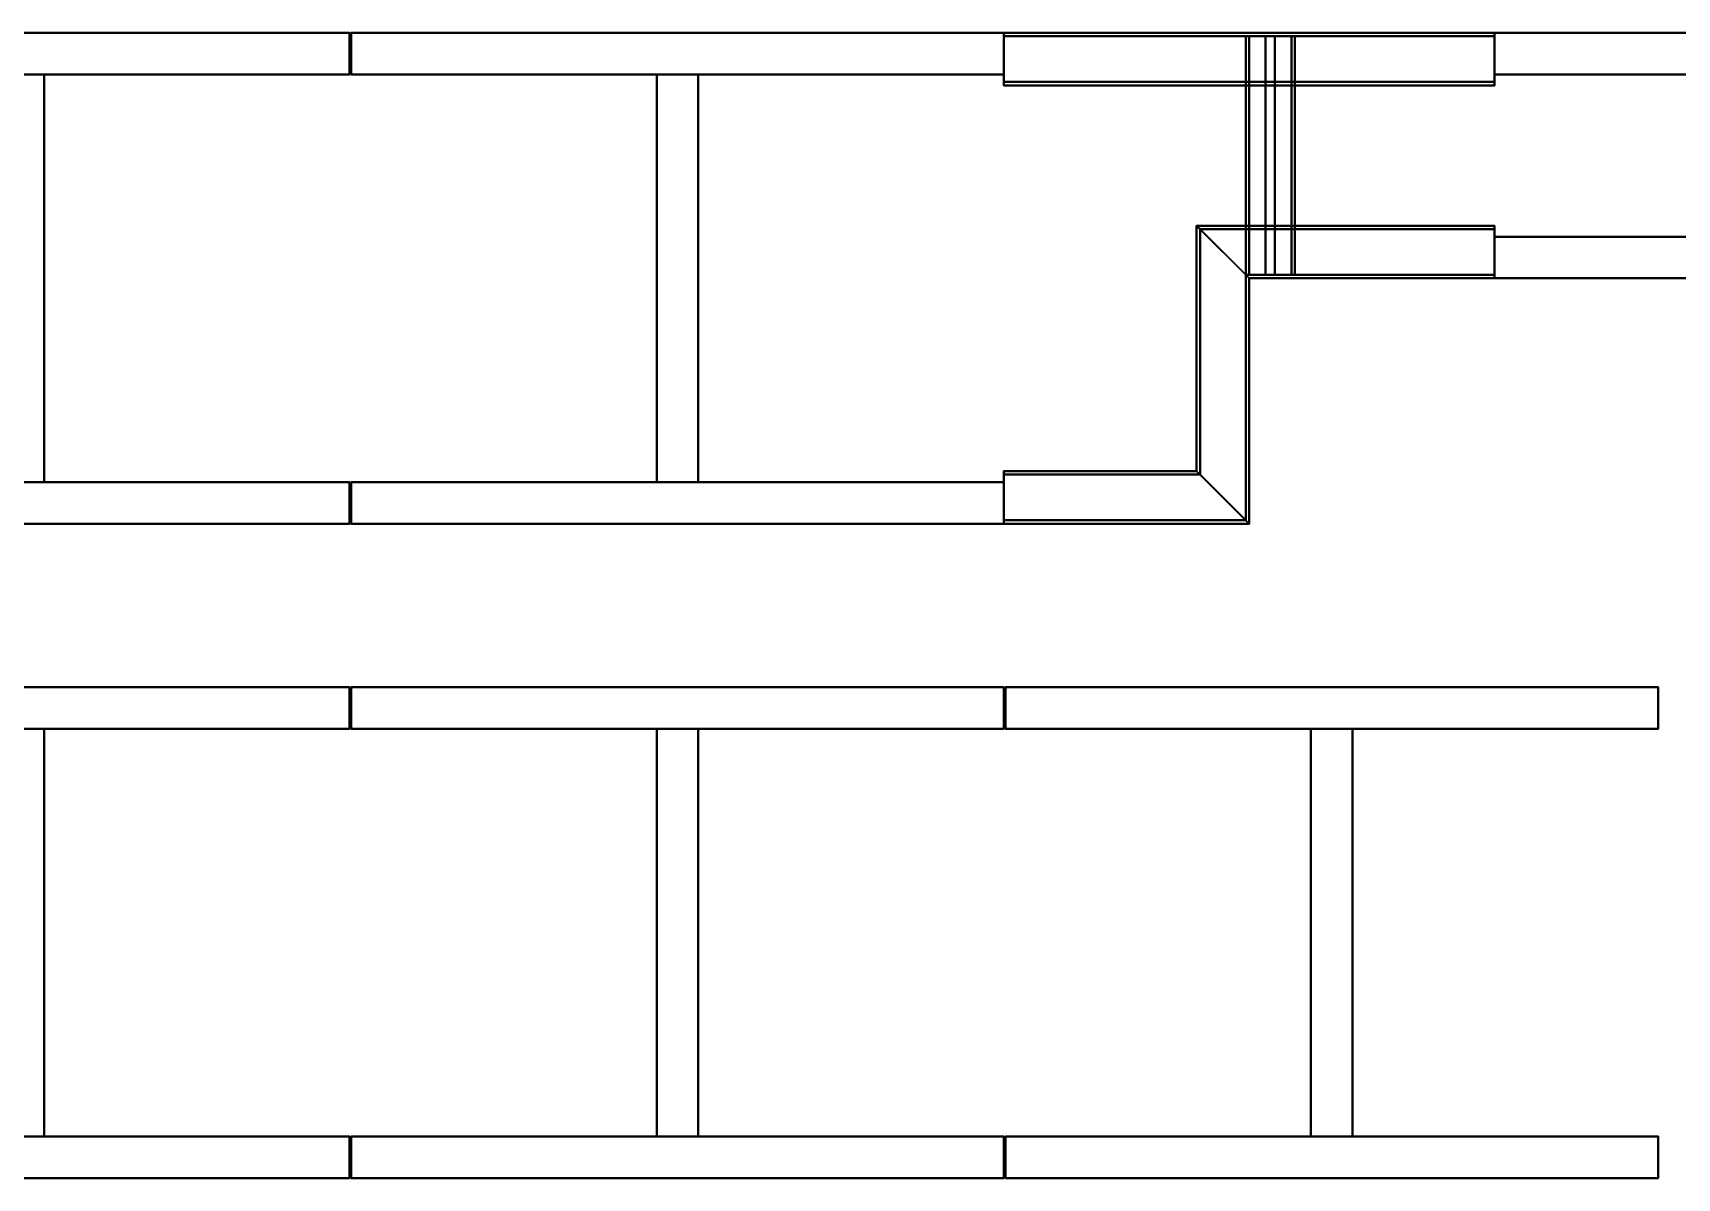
# Model space of a CAD drawing. Header units: millimetres. Extents: x 243124 to 273071, y 145208 to 177017.
# Drawn here: x 270553 to 271559, y 150170 to 150870 of the extents above; entities that cross this region are included whole.
import ezdxf

# ---------------------------------------------------------------- set-up
doc = ezdxf.new("R2010")
doc.units = ezdxf.units.MM
for name, color, linetype in [('I-INST-RED-BMS-HDT @ 1', 1, 'Continuous'), ('INST-ORANGE-SIS-HDT', 30, 'Continuous'), ('INST-ORANGE-SIS-HDT @ 1', 30, 'Continuous')]:
    doc.layers.add(name, color=color, linetype=linetype)

# ---------------------------------------------------------------- blocks, each defined once
blk = doc.blocks.new('HY-ST115 TRANSICION 300-150 - RSPE-300')
at = {"lineweight": 35}
mesh = blk.add_polyface(dxfattribs=at)
corners = [(30, 0), (0, 0), (0, 0, 115), (32.1, 0, 115), (32.1, 0, 100.2), (30, 0, 100.2), (30, 0, 112.9), (2.1, 0, 112.9), (2.1, 0, 2.1), (30, 0, 2.1)]
mesh.append_faces([[corners[k] for k in face] for face in [(6, 3, 4, 5)]], dxfattribs={"vtx0": -1})
mesh.append_faces([[corners[k] for k in face] for face in [(8, 1, 2, 7)]], dxfattribs={"vtx0": -1, "vtx2": -1})
mesh.append_faces([[corners[k] for k in face] for face in [(0, 1, 8, 9)]], dxfattribs={"vtx1": -1})
mesh.append_faces([[corners[k] for k in face] for face in [(6, 7, 2, 3)]], dxfattribs={"vtx1": -1, "vtx3": -1})
mesh = blk.add_polyface(dxfattribs=at)
corners = [(32.1, -300, 115), (32.1, 0, 115), (0, 0, 115), (0, -300, 115)]
mesh.append_faces([[corners[k] for k in face] for face in [(0, 1, 2, 3)]])
mesh = blk.add_polyface(dxfattribs=at)
corners = [(0, -300, 115), (0, 0, 115), (0, 0), (0, -300)]
mesh.append_faces([[corners[k] for k in face] for face in [(0, 1, 2, 3)]])
mesh = blk.add_polyface(dxfattribs=at)
corners = [(0, -300), (0, 0), (30, 0), (30, -300)]
mesh.append_faces([[corners[k] for k in face] for face in [(0, 1, 2, 3)]])
mesh = blk.add_polyface(dxfattribs=at)
corners = [(30, -300, 2.1), (30, 0, 2.1), (2.1, 0, 2.1), (2.1, -300, 2.1)]
mesh.append_faces([[corners[k] for k in face] for face in [(0, 1, 2, 3)]])
mesh = blk.add_polyface(dxfattribs=at)
corners = [(2.1, -300, 2.1), (2.1, 0, 2.1), (2.1, 0, 112.9), (2.1, -300, 112.9)]
mesh.append_faces([[corners[k] for k in face] for face in [(0, 1, 2, 3)]])
mesh = blk.add_polyface(dxfattribs=at)
corners = [(2.1, -300, 112.9), (2.1, 0, 112.9), (30, 0, 112.9), (30, -300, 112.9)]
mesh.append_faces([[corners[k] for k in face] for face in [(0, 1, 2, 3)]])
mesh = blk.add_polyface(dxfattribs=at)
corners = [(30, -300), (30, 0), (30, 0, 2.1), (30, -300, 2.1)]
mesh.append_faces([[corners[k] for k in face] for face in [(0, 1, 2, 3)]])
mesh = blk.add_polyface(dxfattribs=at)
corners = [(30, -300, 112.9), (30, 0, 112.9), (30, 0, 100.2), (30, -300, 100.2)]
mesh.append_faces([[corners[k] for k in face] for face in [(0, 1, 2, 3)]])
mesh = blk.add_polyface(dxfattribs=at)
corners = [(30, -300, 100.2), (30, 0, 100.2), (32.1, 0, 100.2), (32.1, -300, 100.2)]
mesh.append_faces([[corners[k] for k in face] for face in [(0, 1, 2, 3)]])
mesh = blk.add_polyface(dxfattribs=at)
corners = [(32.1, -300, 100.2), (32.1, 0, 100.2), (32.1, 0, 115), (32.1, -300, 115)]
mesh.append_faces([[corners[k] for k in face] for face in [(0, 1, 2, 3)]])
mesh = blk.add_polyface(dxfattribs=at)
corners = [(267.9, -300, 115), (300, -300, 115), (300, -150, 115), (150, -150, 115), (150, 0, 115), (117.9, 0, 115), (117.9, -182.1, 115), (267.9, -182.1, 115)]
mesh.append_faces([[corners[k] for k in face] for face in [(3, 6, 7, 2)]], dxfattribs={"vtx0": -1, "vtx2": -1})
mesh.append_faces([[corners[k] for k in face] for face in [(7, 0, 1, 2), (3, 4, 5, 6)]], dxfattribs={"vtx3": -1})
mesh = blk.add_polyface(dxfattribs=at)
corners = [(270, -300, 100.2), (267.9, -300, 100.2), (267.9, -182.1, 100.2), (117.9, -182.1, 100.2), (117.9, 0, 100.2), (120, 0, 100.2), (120, -180, 100.2), (270, -180, 100.2)]
mesh.append_faces([[corners[k] for k in face] for face in [(2, 3, 6, 7)]], dxfattribs={"vtx1": -1, "vtx3": -1})
mesh.append_faces([[corners[k] for k in face] for face in [(0, 1, 2, 7), (4, 5, 6, 3)]], dxfattribs={"vtx2": -1})
mesh = blk.add_polyface(dxfattribs=at)
corners = [(150, 0, 115), (150, 0), (120, 0), (120, 0, 2.1), (147.9, 0, 2.1), (147.9, 0, 112.9), (120, 0, 112.9), (120, 0, 100.2), (117.9, 0, 100.2), (117.9, 0, 115)]
mesh.append_faces([[corners[k] for k in face] for face in [(8, 9, 6, 7)]], dxfattribs={"vtx1": -1})
mesh.append_faces([[corners[k] for k in face] for face in [(0, 1, 4, 5), (5, 6, 9, 0)]], dxfattribs={"vtx1": -1, "vtx3": -1})
mesh.append_faces([[corners[k] for k in face] for face in [(2, 3, 4, 1)]], dxfattribs={"vtx2": -1})
mesh = blk.add_polyface(dxfattribs=at)
corners = [(117.9, -182.1, 115), (117.9, 0, 115), (117.9, 0, 100.2), (117.9, -182.1, 100.2)]
mesh.append_faces([[corners[k] for k in face] for face in [(0, 1, 2, 3)]])
mesh = blk.add_polyface(dxfattribs=at)
corners = [(297.9, -300, 112.9), (270, -300, 112.9), (270, -180, 112.9), (120, -180, 112.9), (120, 0, 112.9), (147.9, 0, 112.9), (147.9, -152.1, 112.9), (297.9, -152.1, 112.9)]
mesh.append_faces([[corners[k] for k in face] for face in [(2, 3, 6, 7)]], dxfattribs={"vtx1": -1, "vtx3": -1})
mesh.append_faces([[corners[k] for k in face] for face in [(0, 1, 2, 7), (4, 5, 6, 3)]], dxfattribs={"vtx2": -1})
mesh = blk.add_polyface(dxfattribs=at)
corners = [(270, -300, 2.1), (297.9, -300, 2.1), (297.9, -152.1, 2.1), (147.9, -152.1, 2.1), (147.9, 0, 2.1), (120, 0, 2.1), (120, -180, 2.1), (270, -180, 2.1)]
mesh.append_faces([[corners[k] for k in face] for face in [(3, 6, 7, 2)]], dxfattribs={"vtx0": -1, "vtx2": -1})
mesh.append_faces([[corners[k] for k in face] for face in [(7, 0, 1, 2), (3, 4, 5, 6)]], dxfattribs={"vtx3": -1})
mesh = blk.add_polyface(dxfattribs=at)
corners = [(300, -300), (270, -300), (270, -180), (120, -180), (120, 0), (150, 0), (150, -150), (300, -150)]
mesh.append_faces([[corners[k] for k in face] for face in [(2, 3, 6, 7)]], dxfattribs={"vtx1": -1, "vtx3": -1})
mesh.append_faces([[corners[k] for k in face] for face in [(0, 1, 2, 7), (4, 5, 6, 3)]], dxfattribs={"vtx2": -1})
mesh = blk.add_polyface(dxfattribs=at)
corners = [(120, -180, 100.2), (120, 0, 100.2), (120, 0, 112.9), (120, -180, 112.9)]
mesh.append_faces([[corners[k] for k in face] for face in [(0, 1, 2, 3)]])
mesh = blk.add_polyface(dxfattribs=at)
corners = [(120, -180, 2.1), (120, 0, 2.1), (120, 0), (120, -180)]
mesh.append_faces([[corners[k] for k in face] for face in [(0, 1, 2, 3)]])
mesh = blk.add_polyface(dxfattribs=at)
corners = [(147.9, -152.1, 112.9), (147.9, 0, 112.9), (147.9, 0, 2.1), (147.9, -152.1, 2.1)]
mesh.append_faces([[corners[k] for k in face] for face in [(0, 1, 2, 3)]])
mesh = blk.add_polyface(dxfattribs=at)
corners = [(150, -150), (150, 0), (150, 0, 115), (150, -150, 115)]
mesh.append_faces([[corners[k] for k in face] for face in [(0, 1, 2, 3)]])
mesh = blk.add_polyface(dxfattribs=at)
corners = [(2.1, -122.1, 32.1), (2.1, -122.1, 2.1), (2.1, -134.2, 2.1), (2.1, -134.2, 4.2), (2.1, -124.2, 4.2), (2.1, -124.2, 30), (2.1, -150, 30), (2.1, -150, 4.2), (2.1, -140, 4.2), (2.1, -140, 2.1), (2.1, -152.1, 2.1), (2.1, -152.1, 32.1)]
mesh.append_faces([[corners[k] for k in face] for face in [(4, 1, 2, 3)]], dxfattribs={"vtx0": -1})
mesh.append_faces([[corners[k] for k in face] for face in [(1, 4, 5, 0), (0, 5, 6, 11)]], dxfattribs={"vtx0": -1, "vtx2": -1})
mesh.append_faces([[corners[k] for k in face] for face in [(9, 10, 7, 8)]], dxfattribs={"vtx1": -1})
mesh.append_faces([[corners[k] for k in face] for face in [(6, 7, 10, 11)]], dxfattribs={"vtx1": -1, "vtx3": -1})
mesh = blk.add_polyface(dxfattribs=at)
corners = [(2.1, -122.1, 32.1), (147.9, -122.1, 32.1), (147.9, -122.1, 2.1), (2.1, -122.1, 2.1)]
mesh.append_faces([[corners[k] for k in face] for face in [(0, 1, 2, 3)]])
mesh = blk.add_polyface(dxfattribs=at)
corners = [(2.1, -122.1, 2.1), (147.9, -122.1, 2.1), (147.9, -134.2, 2.1), (2.1, -134.2, 2.1)]
mesh.append_faces([[corners[k] for k in face] for face in [(0, 1, 2, 3)]])
mesh = blk.add_polyface(dxfattribs=at)
corners = [(2.1, -152.1, 32.1), (147.9, -152.1, 32.1), (147.9, -122.1, 32.1), (2.1, -122.1, 32.1)]
mesh.append_faces([[corners[k] for k in face] for face in [(0, 1, 2, 3)]])
mesh = blk.add_polyface(dxfattribs=at)
corners = [(2.1, -134.2, 4.2), (147.9, -134.2, 4.2), (147.9, -124.2, 4.2), (2.1, -124.2, 4.2)]
mesh.append_faces([[corners[k] for k in face] for face in [(0, 1, 2, 3)]])
mesh = blk.add_polyface(dxfattribs=at)
corners = [(2.1, -124.2, 4.2), (147.9, -124.2, 4.2), (147.9, -124.2, 30), (2.1, -124.2, 30)]
mesh.append_faces([[corners[k] for k in face] for face in [(0, 1, 2, 3)]])
mesh = blk.add_polyface(dxfattribs=at)
corners = [(2.1, -124.2, 30), (147.9, -124.2, 30), (147.9, -150, 30), (2.1, -150, 30)]
mesh.append_faces([[corners[k] for k in face] for face in [(0, 1, 2, 3)]])
mesh = blk.add_polyface(dxfattribs=at)
corners = [(147.9, -122.1, 32.1), (147.9, -152.1, 32.1), (147.9, -152.1, 2.1), (147.9, -140, 2.1), (147.9, -140, 4.2), (147.9, -150, 4.2), (147.9, -150, 30), (147.9, -124.2, 30), (147.9, -124.2, 4.2), (147.9, -134.2, 4.2), (147.9, -134.2, 2.1), (147.9, -122.1, 2.1)]
mesh.append_faces([[corners[k] for k in face] for face in [(5, 2, 3, 4)]], dxfattribs={"vtx0": -1})
mesh.append_faces([[corners[k] for k in face] for face in [(2, 5, 6, 1)]], dxfattribs={"vtx0": -1, "vtx2": -1})
mesh.append_faces([[corners[k] for k in face] for face in [(10, 11, 8, 9)]], dxfattribs={"vtx1": -1})
mesh.append_faces([[corners[k] for k in face] for face in [(7, 8, 11, 0), (6, 7, 0, 1)]], dxfattribs={"vtx1": -1, "vtx3": -1})
mesh = blk.add_polyface(dxfattribs=at)
corners = [(2.1, -134.2, 2.1), (147.9, -134.2, 2.1), (147.9, -134.2, 4.2), (2.1, -134.2, 4.2)]
mesh.append_faces([[corners[k] for k in face] for face in [(0, 1, 2, 3)]])
mesh = blk.add_polyface(dxfattribs=at)
corners = [(2.1, -150, 4.2), (147.9, -150, 4.2), (147.9, -140, 4.2), (2.1, -140, 4.2)]
mesh.append_faces([[corners[k] for k in face] for face in [(0, 1, 2, 3)]])
mesh = blk.add_polyface(dxfattribs=at)
corners = [(2.1, -140, 4.2), (147.9, -140, 4.2), (147.9, -140, 2.1), (2.1, -140, 2.1)]
mesh.append_faces([[corners[k] for k in face] for face in [(0, 1, 2, 3)]])
mesh = blk.add_polyface(dxfattribs=at)
corners = [(2.1, -140, 2.1), (147.9, -140, 2.1), (147.9, -152.1, 2.1), (2.1, -152.1, 2.1)]
mesh.append_faces([[corners[k] for k in face] for face in [(0, 1, 2, 3)]])
mesh = blk.add_polyface(dxfattribs=at)
corners = [(2.1, -150, 30), (147.9, -150, 30), (147.9, -150, 4.2), (2.1, -150, 4.2)]
mesh.append_faces([[corners[k] for k in face] for face in [(0, 1, 2, 3)]])
mesh = blk.add_polyface(dxfattribs=at)
corners = [(300, -150), (150, -150), (150, -150, 115), (300, -150, 115)]
mesh.append_faces([[corners[k] for k in face] for face in [(0, 1, 2, 3)]])
mesh = blk.add_polyface(dxfattribs=at)
corners = [(300, -300), (300, -150), (300, -150, 115), (300, -300, 115)]
mesh.append_faces([[corners[k] for k in face] for face in [(0, 1, 2, 3)]])
mesh = blk.add_polyface(dxfattribs=at)
corners = [(2.1, -152.1, 2.1), (147.9, -152.1, 2.1), (147.9, -152.1, 32.1), (2.1, -152.1, 32.1)]
mesh.append_faces([[corners[k] for k in face] for face in [(0, 1, 2, 3)]])
mesh = blk.add_polyface(dxfattribs=at)
corners = [(297.9, -152.1, 112.9), (147.9, -152.1, 112.9), (147.9, -152.1, 2.1), (297.9, -152.1, 2.1)]
mesh.append_faces([[corners[k] for k in face] for face in [(0, 1, 2, 3)]])
mesh = blk.add_polyface(dxfattribs=at)
corners = [(297.9, -300, 112.9), (297.9, -152.1, 112.9), (297.9, -152.1, 2.1), (297.9, -300, 2.1)]
mesh.append_faces([[corners[k] for k in face] for face in [(0, 1, 2, 3)]])
mesh = blk.add_polyface(dxfattribs=at)
corners = [(270, -180, 100.2), (120, -180, 100.2), (120, -180, 112.9), (270, -180, 112.9)]
mesh.append_faces([[corners[k] for k in face] for face in [(0, 1, 2, 3)]])
mesh = blk.add_polyface(dxfattribs=at)
corners = [(270, -180, 2.1), (120, -180, 2.1), (120, -180), (270, -180)]
mesh.append_faces([[corners[k] for k in face] for face in [(0, 1, 2, 3)]])
mesh = blk.add_polyface(dxfattribs=at)
corners = [(270, -300, 100.2), (270, -180, 100.2), (270, -180, 112.9), (270, -300, 112.9)]
mesh.append_faces([[corners[k] for k in face] for face in [(0, 1, 2, 3)]])
mesh = blk.add_polyface(dxfattribs=at)
corners = [(270, -300, 2.1), (270, -180, 2.1), (270, -180), (270, -300)]
mesh.append_faces([[corners[k] for k in face] for face in [(0, 1, 2, 3)]])
mesh = blk.add_polyface(dxfattribs=at)
corners = [(267.9, -182.1, 115), (117.9, -182.1, 115), (117.9, -182.1, 100.2), (267.9, -182.1, 100.2)]
mesh.append_faces([[corners[k] for k in face] for face in [(0, 1, 2, 3)]])
mesh = blk.add_polyface(dxfattribs=at)
corners = [(267.9, -300, 115), (267.9, -182.1, 115), (267.9, -182.1, 100.2), (267.9, -300, 100.2)]
mesh.append_faces([[corners[k] for k in face] for face in [(0, 1, 2, 3)]])
mesh = blk.add_polyface(dxfattribs=at)
corners = [(30, -300), (30, -300, 2.1), (2.1, -300, 2.1), (2.1, -300, 112.9), (30, -300, 112.9), (30, -300, 100.2), (32.1, -300, 100.2), (32.1, -300, 115), (0, -300, 115), (0, -300)]
mesh.append_faces([[corners[k] for k in face] for face in [(2, 9, 0, 1)]], dxfattribs={"vtx0": -1})
mesh.append_faces([[corners[k] for k in face] for face in [(8, 3, 4, 7)]], dxfattribs={"vtx0": -1, "vtx2": -1})
mesh.append_faces([[corners[k] for k in face] for face in [(6, 7, 4, 5)]], dxfattribs={"vtx1": -1})
mesh.append_faces([[corners[k] for k in face] for face in [(8, 9, 2, 3)]], dxfattribs={"vtx1": -1, "vtx3": -1})
mesh = blk.add_polyface(dxfattribs=at)
corners = [(300, -300, 115), (267.9, -300, 115), (267.9, -300, 100.2), (270, -300, 100.2), (270, -300, 112.9), (297.9, -300, 112.9), (297.9, -300, 2.1), (270, -300, 2.1), (270, -300), (300, -300)]
mesh.append_faces([[corners[k] for k in face] for face in [(4, 1, 2, 3)]], dxfattribs={"vtx0": -1})
mesh.append_faces([[corners[k] for k in face] for face in [(6, 9, 0, 5), (1, 4, 5, 0)]], dxfattribs={"vtx0": -1, "vtx2": -1})
mesh.append_faces([[corners[k] for k in face] for face in [(6, 7, 8, 9)]], dxfattribs={"vtx3": -1})
blk = doc.blocks.new('*U30')
at = {"lineweight": 35}
mesh = blk.add_polyface(dxfattribs=at)
corners = [(-274.6, 1999), (-274.6, 1600), (-300, 1600), (-300, 1999)]
mesh.append_faces([[corners[k] for k in face] for face in [(0, 1, 2, 3)]])
mesh = blk.add_polyface(dxfattribs=at)
corners = [(-300, 1999, 115), (-300, 1600, 115), (-274.6, 1600, 115), (-274.6, 1999, 115)]
mesh.append_faces([[corners[k] for k in face] for face in [(0, 1, 2, 3)]])
mesh = blk.add_polyface(dxfattribs=at)
corners = [(-300, 1999), (-300, 1600), (-300, 1600, 115), (-300, 1999, 115)]
mesh.append_faces([[corners[k] for k in face] for face in [(0, 1, 2, 3)]])
mesh = blk.add_polyface(dxfattribs=at)
corners = [(-274.6, 1999, 115), (-274.6, 1600, 115), (-274.6, 1600), (-274.6, 1999)]
mesh.append_faces([[corners[k] for k in face] for face in [(0, 1, 2, 3)]])
mesh = blk.add_polyface(dxfattribs=at)
corners = [(-25.4, 1999, 115), (-25.4, 1600, 115), (0, 1600, 115), (0, 1999, 115)]
mesh.append_faces([[corners[k] for k in face] for face in [(0, 1, 2, 3)]])
mesh = blk.add_polyface(dxfattribs=at)
corners = [(-25.4, 1999), (-25.4, 1600), (-25.4, 1600, 115), (-25.4, 1999, 115)]
mesh.append_faces([[corners[k] for k in face] for face in [(0, 1, 2, 3)]])
mesh = blk.add_polyface(dxfattribs=at)
corners = [(0, 1999), (0, 1600), (-25.4, 1600), (-25.4, 1999)]
mesh.append_faces([[corners[k] for k in face] for face in [(0, 1, 2, 3)]])
mesh = blk.add_polyface(dxfattribs=at)
corners = [(0, 1999, 115), (0, 1600, 115), (0, 1600), (0, 1999)]
mesh.append_faces([[corners[k] for k in face] for face in [(0, 1, 2, 3)]])
mesh = blk.add_polyface(dxfattribs=at)
corners = [(-274.6, 1812.2), (-25.4, 1812.2), (-25.4, 1786.8), (-274.6, 1786.8)]
mesh.append_faces([[corners[k] for k in face] for face in [(0, 1, 2, 3)]])
mesh = blk.add_polyface(dxfattribs=at)
corners = [(-274.6, 1812.2, 25.4), (-25.4, 1812.2, 25.4), (-25.4, 1812.2), (-274.6, 1812.2)]
mesh.append_faces([[corners[k] for k in face] for face in [(0, 1, 2, 3)]])
mesh = blk.add_polyface(dxfattribs=at)
corners = [(-274.6, 1786.8, 25.4), (-25.4, 1786.8, 25.4), (-25.4, 1812.2, 25.4), (-274.6, 1812.2, 25.4)]
mesh.append_faces([[corners[k] for k in face] for face in [(0, 1, 2, 3)]])
mesh = blk.add_polyface(dxfattribs=at)
corners = [(-274.6, 1786.8), (-25.4, 1786.8), (-25.4, 1786.8, 25.4), (-274.6, 1786.8, 25.4)]
mesh.append_faces([[corners[k] for k in face] for face in [(0, 1, 2, 3)]])
mesh = blk.add_polyface(dxfattribs=at)
corners = [(-274.6, 1599), (-274.6, 1200), (-300, 1200), (-300, 1599)]
mesh.append_faces([[corners[k] for k in face] for face in [(0, 1, 2, 3)]])
mesh = blk.add_polyface(dxfattribs=at)
corners = [(-300, 1599, 115), (-300, 1200, 115), (-274.6, 1200, 115), (-274.6, 1599, 115)]
mesh.append_faces([[corners[k] for k in face] for face in [(0, 1, 2, 3)]])
mesh = blk.add_polyface(dxfattribs=at)
corners = [(-300, 1599), (-300, 1200), (-300, 1200, 115), (-300, 1599, 115)]
mesh.append_faces([[corners[k] for k in face] for face in [(0, 1, 2, 3)]])
mesh = blk.add_polyface(dxfattribs=at)
corners = [(-274.6, 1599, 115), (-274.6, 1200, 115), (-274.6, 1200), (-274.6, 1599)]
mesh.append_faces([[corners[k] for k in face] for face in [(0, 1, 2, 3)]])
mesh = blk.add_polyface(dxfattribs=at)
corners = [(-25.4, 1599, 115), (-25.4, 1200, 115), (0, 1200, 115), (0, 1599, 115)]
mesh.append_faces([[corners[k] for k in face] for face in [(0, 1, 2, 3)]])
mesh = blk.add_polyface(dxfattribs=at)
corners = [(-25.4, 1599), (-25.4, 1200), (-25.4, 1200, 115), (-25.4, 1599, 115)]
mesh.append_faces([[corners[k] for k in face] for face in [(0, 1, 2, 3)]])
mesh = blk.add_polyface(dxfattribs=at)
corners = [(0, 1599), (0, 1200), (-25.4, 1200), (-25.4, 1599)]
mesh.append_faces([[corners[k] for k in face] for face in [(0, 1, 2, 3)]])
mesh = blk.add_polyface(dxfattribs=at)
corners = [(0, 1599, 115), (0, 1200, 115), (0, 1200), (0, 1599)]
mesh.append_faces([[corners[k] for k in face] for face in [(0, 1, 2, 3)]])
mesh = blk.add_polyface(dxfattribs=at)
corners = [(-274.6, 1412.2), (-25.4, 1412.2), (-25.4, 1386.8), (-274.6, 1386.8)]
mesh.append_faces([[corners[k] for k in face] for face in [(0, 1, 2, 3)]])
mesh = blk.add_polyface(dxfattribs=at)
corners = [(-274.6, 1412.2, 25.4), (-25.4, 1412.2, 25.4), (-25.4, 1412.2), (-274.6, 1412.2)]
mesh.append_faces([[corners[k] for k in face] for face in [(0, 1, 2, 3)]])
mesh = blk.add_polyface(dxfattribs=at)
corners = [(-274.6, 1386.8, 25.4), (-25.4, 1386.8, 25.4), (-25.4, 1412.2, 25.4), (-274.6, 1412.2, 25.4)]
mesh.append_faces([[corners[k] for k in face] for face in [(0, 1, 2, 3)]])
mesh = blk.add_polyface(dxfattribs=at)
corners = [(-274.6, 1386.8), (-25.4, 1386.8), (-25.4, 1386.8, 25.4), (-274.6, 1386.8, 25.4)]
mesh.append_faces([[corners[k] for k in face] for face in [(0, 1, 2, 3)]])
mesh = blk.add_polyface(dxfattribs=at)
corners = [(-274.6, 1199), (-274.6, 800), (-300, 800), (-300, 1199)]
mesh.append_faces([[corners[k] for k in face] for face in [(0, 1, 2, 3)]])
mesh = blk.add_polyface(dxfattribs=at)
corners = [(-300, 1199, 115), (-300, 800, 115), (-274.6, 800, 115), (-274.6, 1199, 115)]
mesh.append_faces([[corners[k] for k in face] for face in [(0, 1, 2, 3)]])
mesh = blk.add_polyface(dxfattribs=at)
corners = [(-300, 1199), (-300, 800), (-300, 800, 115), (-300, 1199, 115)]
mesh.append_faces([[corners[k] for k in face] for face in [(0, 1, 2, 3)]])
mesh = blk.add_polyface(dxfattribs=at)
corners = [(-274.6, 1199, 115), (-274.6, 800, 115), (-274.6, 800), (-274.6, 1199)]
mesh.append_faces([[corners[k] for k in face] for face in [(0, 1, 2, 3)]])
mesh = blk.add_polyface(dxfattribs=at)
corners = [(-25.4, 1199, 115), (-25.4, 800, 115), (0, 800, 115), (0, 1199, 115)]
mesh.append_faces([[corners[k] for k in face] for face in [(0, 1, 2, 3)]])
mesh = blk.add_polyface(dxfattribs=at)
corners = [(-25.4, 1199), (-25.4, 800), (-25.4, 800, 115), (-25.4, 1199, 115)]
mesh.append_faces([[corners[k] for k in face] for face in [(0, 1, 2, 3)]])
mesh = blk.add_polyface(dxfattribs=at)
corners = [(0, 1199), (0, 800), (-25.4, 800), (-25.4, 1199)]
mesh.append_faces([[corners[k] for k in face] for face in [(0, 1, 2, 3)]])
mesh = blk.add_polyface(dxfattribs=at)
corners = [(0, 1199, 115), (0, 800, 115), (0, 800), (0, 1199)]
mesh.append_faces([[corners[k] for k in face] for face in [(0, 1, 2, 3)]])
mesh = blk.add_polyface(dxfattribs=at)
corners = [(-274.6, 1012.2), (-25.4, 1012.2), (-25.4, 986.8), (-274.6, 986.8)]
mesh.append_faces([[corners[k] for k in face] for face in [(0, 1, 2, 3)]])
mesh = blk.add_polyface(dxfattribs=at)
corners = [(-274.6, 1012.2, 25.4), (-25.4, 1012.2, 25.4), (-25.4, 1012.2), (-274.6, 1012.2)]
mesh.append_faces([[corners[k] for k in face] for face in [(0, 1, 2, 3)]])
mesh = blk.add_polyface(dxfattribs=at)
corners = [(-274.6, 986.8, 25.4), (-25.4, 986.8, 25.4), (-25.4, 1012.2, 25.4), (-274.6, 1012.2, 25.4)]
mesh.append_faces([[corners[k] for k in face] for face in [(0, 1, 2, 3)]])
blk = doc.blocks.new('*U31')
at = {"lineweight": 35}
mesh = blk.add_polyface(dxfattribs=at)
corners = [(-274.6, 1599), (-274.6, 1200), (-300, 1200), (-300, 1599)]
mesh.append_faces([[corners[k] for k in face] for face in [(0, 1, 2, 3)]])
mesh = blk.add_polyface(dxfattribs=at)
corners = [(-300, 1599, 115), (-300, 1200, 115), (-274.6, 1200, 115), (-274.6, 1599, 115)]
mesh.append_faces([[corners[k] for k in face] for face in [(0, 1, 2, 3)]])
mesh = blk.add_polyface(dxfattribs=at)
corners = [(-300, 1599), (-300, 1200), (-300, 1200, 115), (-300, 1599, 115)]
mesh.append_faces([[corners[k] for k in face] for face in [(0, 1, 2, 3)]])
mesh = blk.add_polyface(dxfattribs=at)
corners = [(-274.6, 1599, 115), (-274.6, 1200, 115), (-274.6, 1200), (-274.6, 1599)]
mesh.append_faces([[corners[k] for k in face] for face in [(0, 1, 2, 3)]])
mesh = blk.add_polyface(dxfattribs=at)
corners = [(-25.4, 1599, 115), (-25.4, 1200, 115), (0, 1200, 115), (0, 1599, 115)]
mesh.append_faces([[corners[k] for k in face] for face in [(0, 1, 2, 3)]])
mesh = blk.add_polyface(dxfattribs=at)
corners = [(-25.4, 1599), (-25.4, 1200), (-25.4, 1200, 115), (-25.4, 1599, 115)]
mesh.append_faces([[corners[k] for k in face] for face in [(0, 1, 2, 3)]])
mesh = blk.add_polyface(dxfattribs=at)
corners = [(0, 1599), (0, 1200), (-25.4, 1200), (-25.4, 1599)]
mesh.append_faces([[corners[k] for k in face] for face in [(0, 1, 2, 3)]])
mesh = blk.add_polyface(dxfattribs=at)
corners = [(0, 1599, 115), (0, 1200, 115), (0, 1200), (0, 1599)]
mesh.append_faces([[corners[k] for k in face] for face in [(0, 1, 2, 3)]])
mesh = blk.add_polyface(dxfattribs=at)
corners = [(-274.6, 1412.2), (-25.4, 1412.2), (-25.4, 1386.8), (-274.6, 1386.8)]
mesh.append_faces([[corners[k] for k in face] for face in [(0, 1, 2, 3)]])
mesh = blk.add_polyface(dxfattribs=at)
corners = [(-274.6, 1412.2, 25.4), (-25.4, 1412.2, 25.4), (-25.4, 1412.2), (-274.6, 1412.2)]
mesh.append_faces([[corners[k] for k in face] for face in [(0, 1, 2, 3)]])
mesh = blk.add_polyface(dxfattribs=at)
corners = [(-274.6, 1386.8, 25.4), (-25.4, 1386.8, 25.4), (-25.4, 1412.2, 25.4), (-274.6, 1412.2, 25.4)]
mesh.append_faces([[corners[k] for k in face] for face in [(0, 1, 2, 3)]])
mesh = blk.add_polyface(dxfattribs=at)
corners = [(-274.6, 1386.8), (-25.4, 1386.8), (-25.4, 1386.8, 25.4), (-274.6, 1386.8, 25.4)]
mesh.append_faces([[corners[k] for k in face] for face in [(0, 1, 2, 3)]])
mesh = blk.add_polyface(dxfattribs=at)
corners = [(-274.6, 1199), (-274.6, 800), (-300, 800), (-300, 1199)]
mesh.append_faces([[corners[k] for k in face] for face in [(0, 1, 2, 3)]])
mesh = blk.add_polyface(dxfattribs=at)
corners = [(-300, 1199, 115), (-300, 800, 115), (-274.6, 800, 115), (-274.6, 1199, 115)]
mesh.append_faces([[corners[k] for k in face] for face in [(0, 1, 2, 3)]])
mesh = blk.add_polyface(dxfattribs=at)
corners = [(-300, 1199), (-300, 800), (-300, 800, 115), (-300, 1199, 115)]
mesh.append_faces([[corners[k] for k in face] for face in [(0, 1, 2, 3)]])
mesh = blk.add_polyface(dxfattribs=at)
corners = [(-274.6, 1199, 115), (-274.6, 800, 115), (-274.6, 800), (-274.6, 1199)]
mesh.append_faces([[corners[k] for k in face] for face in [(0, 1, 2, 3)]])
mesh = blk.add_polyface(dxfattribs=at)
corners = [(-25.4, 1199, 115), (-25.4, 800, 115), (0, 800, 115), (0, 1199, 115)]
mesh.append_faces([[corners[k] for k in face] for face in [(0, 1, 2, 3)]])
mesh = blk.add_polyface(dxfattribs=at)
corners = [(-25.4, 1199), (-25.4, 800), (-25.4, 800, 115), (-25.4, 1199, 115)]
mesh.append_faces([[corners[k] for k in face] for face in [(0, 1, 2, 3)]])
mesh = blk.add_polyface(dxfattribs=at)
corners = [(0, 1199), (0, 800), (-25.4, 800), (-25.4, 1199)]
mesh.append_faces([[corners[k] for k in face] for face in [(0, 1, 2, 3)]])
mesh = blk.add_polyface(dxfattribs=at)
corners = [(0, 1199, 115), (0, 800, 115), (0, 800), (0, 1199)]
mesh.append_faces([[corners[k] for k in face] for face in [(0, 1, 2, 3)]])
mesh = blk.add_polyface(dxfattribs=at)
corners = [(-274.6, 1012.2), (-25.4, 1012.2), (-25.4, 986.8), (-274.6, 986.8)]
mesh.append_faces([[corners[k] for k in face] for face in [(0, 1, 2, 3)]])
mesh = blk.add_polyface(dxfattribs=at)
corners = [(-274.6, 1012.2, 25.4), (-25.4, 1012.2, 25.4), (-25.4, 1012.2), (-274.6, 1012.2)]
mesh.append_faces([[corners[k] for k in face] for face in [(0, 1, 2, 3)]])
mesh = blk.add_polyface(dxfattribs=at)
corners = [(-274.6, 986.8, 25.4), (-25.4, 986.8, 25.4), (-25.4, 1012.2, 25.4), (-274.6, 1012.2, 25.4)]
mesh.append_faces([[corners[k] for k in face] for face in [(0, 1, 2, 3)]])
blk = doc.blocks.new('*U28')
at = {"lineweight": 35}
mesh = blk.add_polyface(dxfattribs=at)
corners = [(-150, 799), (-150, 400), (-150, 400, 117), (-150, 799, 117)]
mesh.append_faces([[corners[k] for k in face] for face in [(0, 1, 2, 3)]])
mesh = blk.add_polyface(dxfattribs=at)
corners = [(-150, 799, 117), (-150, 400, 117), (-124.6, 400, 117), (-124.6, 799, 117)]
mesh.append_faces([[corners[k] for k in face] for face in [(0, 1, 2, 3)]])
mesh = blk.add_polyface(dxfattribs=at)
corners = [(-124.6, 799), (-124.6, 400), (-150, 400), (-150, 799)]
mesh.append_faces([[corners[k] for k in face] for face in [(0, 1, 2, 3)]])
mesh = blk.add_polyface(dxfattribs=at)
corners = [(-124.6, 799, 117), (-124.6, 400, 117), (-124.6, 400), (-124.6, 799)]
mesh.append_faces([[corners[k] for k in face] for face in [(0, 1, 2, 3)]])
mesh = blk.add_polyface(dxfattribs=at)
corners = [(0, 799), (0, 400), (-25.4, 400), (-25.4, 799)]
mesh.append_faces([[corners[k] for k in face] for face in [(0, 1, 2, 3)]])
mesh = blk.add_polyface(dxfattribs=at)
corners = [(-25.4, 799), (-25.4, 400), (-25.4, 400, 117), (-25.4, 799, 117)]
mesh.append_faces([[corners[k] for k in face] for face in [(0, 1, 2, 3)]])
mesh = blk.add_polyface(dxfattribs=at)
corners = [(-25.4, 799, 117), (-25.4, 400, 117), (0, 400, 117), (0, 799, 117)]
mesh.append_faces([[corners[k] for k in face] for face in [(0, 1, 2, 3)]])
mesh = blk.add_polyface(dxfattribs=at)
corners = [(0, 799, 117), (0, 400, 117), (0, 400), (0, 799)]
mesh.append_faces([[corners[k] for k in face] for face in [(0, 1, 2, 3)]])
mesh = blk.add_polyface(dxfattribs=at)
corners = [(-124.6, 586.8, 25.4), (-25.4, 586.8, 25.4), (-25.4, 612.2, 25.4), (-124.6, 612.2, 25.4)]
mesh.append_faces([[corners[k] for k in face] for face in [(0, 1, 2, 3)]])
mesh = blk.add_polyface(dxfattribs=at)
corners = [(-124.6, 612.2, 25.4), (-25.4, 612.2, 25.4), (-25.4, 612.2), (-124.6, 612.2)]
mesh.append_faces([[corners[k] for k in face] for face in [(0, 1, 2, 3)]])
mesh = blk.add_polyface(dxfattribs=at)
corners = [(-124.6, 612.2), (-25.4, 612.2), (-25.4, 586.8), (-124.6, 586.8)]
mesh.append_faces([[corners[k] for k in face] for face in [(0, 1, 2, 3)]])
mesh = blk.add_polyface(dxfattribs=at)
corners = [(-124.6, 586.8), (-25.4, 586.8), (-25.4, 586.8, 25.4), (-124.6, 586.8, 25.4)]
mesh.append_faces([[corners[k] for k in face] for face in [(0, 1, 2, 3)]])
mesh = blk.add_polyface(dxfattribs=at)
corners = [(-150, 399), (-150, 0), (-150, 0, 117), (-150, 399, 117)]
mesh.append_faces([[corners[k] for k in face] for face in [(0, 1, 2, 3)]])
mesh = blk.add_polyface(dxfattribs=at)
corners = [(-150, 399, 117), (-150, 0, 117), (-124.6, 0, 117), (-124.6, 399, 117)]
mesh.append_faces([[corners[k] for k in face] for face in [(0, 1, 2, 3)]])
mesh = blk.add_polyface(dxfattribs=at)
corners = [(-124.6, 399), (-124.6, 0), (-150, 0), (-150, 399)]
mesh.append_faces([[corners[k] for k in face] for face in [(0, 1, 2, 3)]])
mesh = blk.add_polyface(dxfattribs=at)
corners = [(-124.6, 399, 117), (-124.6, 0, 117), (-124.6, 0), (-124.6, 399)]
mesh.append_faces([[corners[k] for k in face] for face in [(0, 1, 2, 3)]])
mesh = blk.add_polyface(dxfattribs=at)
corners = [(0, 399), (0, 0), (-25.4, 0), (-25.4, 399)]
mesh.append_faces([[corners[k] for k in face] for face in [(0, 1, 2, 3)]])
mesh = blk.add_polyface(dxfattribs=at)
corners = [(-25.4, 399), (-25.4, 0), (-25.4, 0, 117), (-25.4, 399, 117)]
mesh.append_faces([[corners[k] for k in face] for face in [(0, 1, 2, 3)]])
mesh = blk.add_polyface(dxfattribs=at)
corners = [(-25.4, 399, 117), (-25.4, 0, 117), (0, 0, 117), (0, 399, 117)]
mesh.append_faces([[corners[k] for k in face] for face in [(0, 1, 2, 3)]])
mesh = blk.add_polyface(dxfattribs=at)
corners = [(0, 399, 117), (0, 0, 117), (0, 0), (0, 399)]
mesh.append_faces([[corners[k] for k in face] for face in [(0, 1, 2, 3)]])
mesh = blk.add_polyface(dxfattribs=at)
corners = [(-124.6, 186.8, 25.4), (-25.4, 186.8, 25.4), (-25.4, 212.2, 25.4), (-124.6, 212.2, 25.4)]
mesh.append_faces([[corners[k] for k in face] for face in [(0, 1, 2, 3)]])
mesh = blk.add_polyface(dxfattribs=at)
corners = [(-124.6, 212.2, 25.4), (-25.4, 212.2, 25.4), (-25.4, 212.2), (-124.6, 212.2)]
mesh.append_faces([[corners[k] for k in face] for face in [(0, 1, 2, 3)]])
mesh = blk.add_polyface(dxfattribs=at)
corners = [(-124.6, 212.2), (-25.4, 212.2), (-25.4, 186.8), (-124.6, 186.8)]
mesh.append_faces([[corners[k] for k in face] for face in [(0, 1, 2, 3)]])
mesh = blk.add_polyface(dxfattribs=at)
corners = [(-124.6, 186.8), (-25.4, 186.8), (-25.4, 186.8, 25.4), (-124.6, 186.8, 25.4)]
mesh.append_faces([[corners[k] for k in face] for face in [(0, 1, 2, 3)]])
mesh = blk.add_polyface(dxfattribs=at)
corners = [(-150, 0), (-124.6, 0), (-124.6, 0, 117), (-150, 0, 117), (0, 0, 117), (-25.4, 0, 117), (-25.4, 0), (0, 0)]
mesh.append_faces([[corners[k] for k in face] for face in [(2, 3, 0, 1), (4, 5, 6, 7)]])

msp = doc.modelspace()

# ---------------------------------------------------------------- block references
at = {"layer": 'I-INST-RED-BMS-HDT @ 1', "ltscale": 3, "xscale": -1, "rotation": 270}
msp.add_blockref('*U30', (269548, 150470, 108644), dxfattribs=at)
at = {"layer": 'INST-ORANGE-SIS-HDT', "ltscale": 3, "rotation": 270}
msp.add_blockref('HY-ST115 TRANSICION 300-150 - RSPE-300', (271447, 150870, 108644), dxfattribs=at)
at = {"layer": 'INST-ORANGE-SIS-HDT @ 1', "ltscale": 3, "xscale": -1, "rotation": 270}
for name, p in [('*U31', (269548, 150870, 108644)), ('*U28', (271447, 150870, 108644))]:
    msp.add_blockref(name, p, dxfattribs=at)

doc.saveas('drawing.dxf')
